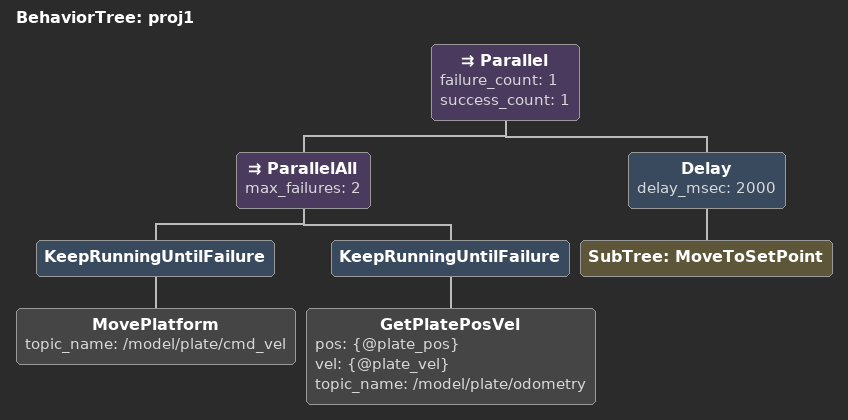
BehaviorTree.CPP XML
<?xml version="1.0" encoding="UTF-8"?>
<root BTCPP_format="4">
  <BehaviorTree ID="proj1">
    <Parallel failure_count="1"
              success_count="1">
      <ParallelAll max_failures="2">
        <KeepRunningUntilFailure>
          <MovePlatform topic_name="/model/plate/cmd_vel"/>
        </KeepRunningUntilFailure>
        <KeepRunningUntilFailure>
          <GetPlatePosVel pos="{@plate_pos}"
                          vel="{@plate_vel}"
                          topic_name="/model/plate/odometry"/>
        </KeepRunningUntilFailure>
      </ParallelAll>
      <Delay delay_msec="2000">
        <SubTree ID="MoveToSetPoint"/>
      </Delay>
    </Parallel>
  </BehaviorTree>

</root>
